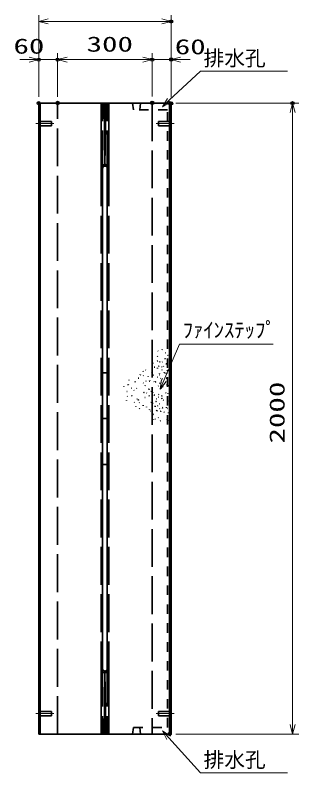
# Model space of a CAD drawing. Units: millimetres on the paper. Extents: x 15 to 1219, y 6 to 859.
# Drawn here: x 603.9 to 648.9, y 409 to 529.1 of the extents above; entities that cross this region are included whole.
import ezdxf
from ezdxf.enums import TextEntityAlignment as Align

# ---------------------------------------------------------------- set-up
doc = ezdxf.new("R2010")
doc.units = ezdxf.units.MM
doc.header["$PDMODE"] = 32
doc.header["$PDSIZE"] = 0.5
for name, pattern in [('DASHED', [7.5, 6, -1.5]), ('USER1', [18.5, 12, -1.5, 3.5, -1.5]), ('USER2', [3, 1.5, -1.5])]:
    doc.linetypes.add(name, pattern=pattern)
for name, color, linetype, lineweight in [('D-BMK（構造物基準線）', 2, 'USER1', 18), ('D-STR-DIM（寸法）', 7, 'Continuous', 13), ('D-STR-HTXT（WS-旗）', 7, 'Continuous', 13), ('D-STR-HTXT（旗上げ）', 7, 'Continuous', 13), ('D-STR（構造物WS）', 1, 'Continuous', 35), ('D-STR（構造物）', 1, 'Continuous', 35)]:
    doc.layers.add(name, color=color, linetype=linetype, lineweight=lineweight)
doc.layers.add('Defpoints_10', color=151, linetype='Continuous')
doc.styles.add('ＭＳ ゴシック', font='')
doc.styles.get('ＭＳ ゴシック').set_extended_font_data('MS Gothic')

# ---------------------------------------------------------------- blocks, each defined once
blk = doc.blocks.new('_Open30')
at = {"color": 7, "linetype": 'Continuous', "lineweight": 13}
for p, q in [((-1, 0.2679), (0, 0)), ((0, 0), (-1, -0.2679)), ((0, 0), (-1, 0))]:
    blk.add_line(p, q, dxfattribs=at)

msp = doc.modelspace()

# ---------------------------------------------------------------- linework, layer by layer
at = {"layer": 'D-BMK（構造物基準線）'}
for p, q in [((607.229, 511.933), (610.079, 511.933)), ((629.153, 511.933), (626.304, 511.933)), ((607.229, 418.433), (610.079, 418.433)), ((629.153, 418.433), (626.304, 418.433))]:
    msp.add_line(p, q, dxfattribs=at)
at = {"layer": 'D-STR-DIM（寸法）'}
for p, q in [((607.691, 523.08), (607.691, 529.13)), ((628.691, 523.11), (628.691, 529.13)), ((609.191, 528.13), (627.191, 528.13)), ((607.691, 516.183), (607.691, 523.08)), ((610.691, 516.235), (610.691, 523.08)), ((610.691, 516.183), (610.691, 523.08)), ((625.691, 516.25), (625.691, 523.08)), ((625.691, 516.22), (625.691, 523.08)), ((628.691, 516.153), (628.691, 523.08)), ((606.191, 522.08), (604.691, 522.08)), ((607.691, 522.08), (610.691, 522.08)), ((612.191, 522.08), (613.691, 522.08)), ((612.191, 522.08), (624.191, 522.08)), ((624.191, 522.08), (622.691, 522.08)), ((625.691, 522.08), (628.691, 522.08)), ((630.191, 522.08), (631.691, 522.08)), ((629.441, 515.183), (648.945, 515.183)), ((647.945, 416.683), (647.945, 513.683)), ((629.441, 415.183), (648.945, 415.183))]:
    msp.add_line(p, q, dxfattribs=at)
at = {"layer": 'D-STR-HTXT（WS-旗）'}
for points in [[(647.145, 520.229), (633.357, 520.229), (628.399, 515.64)], [(647.145, 409.034), (633.357, 409.034), (628.309, 414.567)]]:
    msp.add_lwpolyline(points, dxfattribs=at)
at = {"layer": 'D-STR-HTXT（旗上げ）'}
msp.add_lwpolyline([(644.864, 476.971), (630.034, 476.971), (627.534, 471.22)], dxfattribs=at)
msp.add_lwpolyline([(644.864, 476.971), (630.034, 476.971), (627.534, 471.22)], dxfattribs=at)
at = {"layer": 'D-STR（構造物WS）', "linetype": 'USER2'}
for p, q in [((622.709, 514.133), (622.57, 515.183)), ((628.116, 514.133), (622.709, 514.133)), ((623.841, 515.183), (623.713, 514.133)), ((628.116, 416.233), (628.116, 514.133)), ((622.57, 415.183), (622.709, 416.233)), ((622.709, 416.233), (628.116, 416.233)), ((623.841, 415.183), (623.713, 416.233))]:
    msp.add_line(p, q, dxfattribs=at)
at = {"layer": 'D-STR（構造物）'}
for p, q in [((607.691, 415.183), (607.691, 515.183)), ((607.691, 515.183), (628.691, 515.183)), ((607.941, 515.183), (607.941, 415.183)), ((617.566, 504.834), (617.566, 515.183)), ((617.566, 504.834), (617.566, 515.183)), ((618.066, 515.183), (618.191, 505.209)), ((618.316, 515.183), (618.191, 505.209)), ((618.816, 504.834), (618.816, 515.183)), ((628.441, 515.183), (628.441, 415.183)), ((628.691, 515.183), (628.691, 415.183)), ((617.816, 504.834), (617.816, 425.531)), ((618.566, 504.834), (618.566, 425.531)), ((626.573, 475.915), (626.646, 475.895)), ((626.573, 475.915), (626.646, 475.895)), ((627.199, 476.09), (627.256, 476.138)), ((627.199, 476.09), (627.256, 476.138)), ((627.256, 476.138), (627.304, 476.081)), ((627.256, 476.138), (627.304, 476.081)), ((627.774, 475.584), (627.849, 475.584)), ((627.774, 475.584), (627.849, 475.584)), ((626.459, 475.06), (626.512, 475.007)), ((626.459, 475.06), (626.512, 475.007)), ((626.512, 475.007), (626.565, 475.06)), ((626.512, 475.007), (626.565, 475.06)), ((627.758, 474.651), (627.685, 474.632)), ((627.758, 474.651), (627.685, 474.632)), ((627.738, 474.724), (627.758, 474.651)), ((627.738, 474.724), (627.758, 474.651)), ((628.122, 475.199), (628.175, 475.252)), ((628.122, 475.199), (628.175, 475.252)), ((628.175, 475.252), (628.228, 475.199)), ((628.175, 475.252), (628.228, 475.199)), ((625.805, 473.924), (625.798, 473.998)), ((625.805, 473.924), (625.798, 473.998)), ((626.093, 473.326), (626.023, 473.351)), ((626.093, 473.326), (626.023, 473.351)), ((626.552, 474.337), (626.487, 474.3)), ((626.552, 474.337), (626.487, 474.3)), ((626.506, 473.21), (626.538, 473.142)), ((626.506, 473.21), (626.538, 473.142)), ((626.723, 473.515), (626.661, 473.472)), ((626.723, 473.515), (626.661, 473.472)), ((626.723, 473.515), (626.766, 473.453)), ((626.723, 473.515), (626.766, 473.453)), ((626.939, 474.188), (626.865, 474.201)), ((626.939, 474.188), (626.865, 474.201)), ((627.156, 473.338), (627.218, 473.381)), ((627.156, 473.338), (627.218, 473.381)), ((627.218, 473.381), (627.261, 473.32)), ((627.218, 473.381), (627.261, 473.32)), ((627.278, 474.116), (627.304, 474.187)), ((627.278, 474.116), (627.304, 474.187)), ((627.487, 473.441), (627.555, 473.472)), ((627.487, 473.441), (627.555, 473.472)), ((627.875, 473.814), (627.888, 473.888)), ((627.875, 473.814), (627.888, 473.888)), ((627.888, 473.888), (627.962, 473.875)), ((627.888, 473.888), (627.962, 473.875)), ((628.07, 474.014), (628.131, 474.057)), ((628.07, 474.014), (628.131, 474.057)), ((628.131, 474.057), (628.174, 473.996)), ((628.131, 474.057), (628.174, 473.996)), ((618.816, 472.442), (617.566, 472.442)), ((618.816, 472.442), (617.566, 472.442)), ((623.787, 472.086), (623.807, 472.159)), ((623.787, 472.086), (623.807, 472.159)), ((624.26, 472.669), (624.207, 472.722)), ((624.26, 472.669), (624.207, 472.722)), ((624.235, 471.962), (624.3, 472)), ((624.235, 471.962), (624.3, 472)), ((624.26, 472.669), (624.313, 472.722)), ((624.26, 472.669), (624.313, 472.722)), ((624.676, 472.846), (624.638, 472.911)), ((624.676, 472.846), (624.638, 472.911)), ((625.641, 472.467), (625.583, 472.418)), ((625.641, 472.467), (625.583, 472.418)), ((625.826, 472.131), (625.887, 472.088)), ((625.826, 472.131), (625.887, 472.088)), ((625.887, 472.088), (625.844, 472.026)), ((625.887, 472.088), (625.844, 472.026)), ((626.833, 472.101), (626.908, 472.101)), ((626.833, 472.101), (626.908, 472.101)), ((626.852, 472.272), (626.839, 472.346)), ((626.852, 472.272), (626.839, 472.346)), ((627.265, 472.911), (627.19, 472.917)), ((627.265, 472.911), (627.19, 472.917)), ((627.609, 472.494), (627.56, 472.552)), ((627.609, 472.494), (627.56, 472.552)), ((627.72, 472.437), (627.658, 472.394)), ((627.72, 472.437), (627.658, 472.394)), ((627.763, 472.375), (627.72, 472.437)), ((627.763, 472.375), (627.72, 472.437)), ((628.011, 472.384), (627.937, 472.397)), ((628.011, 472.384), (627.937, 472.397)), ((627.998, 472.31), (628.011, 472.384)), ((627.998, 472.31), (628.011, 472.384)), ((628.002, 472.762), (628.04, 472.827)), ((628.002, 472.762), (628.04, 472.827)), ((628.04, 472.827), (628.105, 472.79)), ((628.04, 472.827), (628.105, 472.79)), ((622.035, 471.255), (621.96, 471.262)), ((622.035, 471.255), (621.96, 471.262)), ((622.999, 470.965), (623.006, 471.039)), ((622.999, 470.965), (623.006, 471.039)), ((623.478, 471.579), (623.553, 471.586)), ((623.478, 471.579), (623.553, 471.586)), ((624.254, 470.872), (624.285, 470.804)), ((624.254, 470.872), (624.285, 470.804)), ((624.743, 471.113), (624.668, 471.119)), ((624.743, 471.113), (624.668, 471.119)), ((625.051, 471.849), (625.026, 471.779)), ((625.051, 471.849), (625.026, 471.779)), ((625.302, 471.135), (625.234, 471.103)), ((625.302, 471.135), (625.234, 471.103)), ((625.302, 471.135), (625.271, 471.203)), ((625.302, 471.135), (625.271, 471.203)), ((625.99, 471.029), (625.942, 471.086)), ((625.99, 471.029), (625.942, 471.086)), ((626.242, 470.99), (626.177, 470.953)), ((626.242, 470.99), (626.177, 470.953)), ((626.205, 471.055), (626.242, 470.99)), ((626.205, 471.055), (626.242, 470.99)), ((626.469, 471.73), (626.543, 471.724)), ((626.469, 471.73), (626.543, 471.724)), ((626.846, 470.764), (626.919, 470.783)), ((626.846, 470.764), (626.919, 470.783)), ((626.919, 470.783), (626.9, 470.856)), ((626.919, 470.783), (626.9, 470.856)), ((627.077, 471.58), (627.005, 471.56)), ((627.077, 471.58), (627.005, 471.56)), ((627.239, 471.542), (627.301, 471.499)), ((627.239, 471.542), (627.301, 471.499)), ((627.301, 471.499), (627.258, 471.438)), ((627.301, 471.499), (627.258, 471.438)), ((627.921, 471.587), (627.994, 471.6)), ((627.921, 471.587), (627.994, 471.6)), ((627.994, 471.6), (628.007, 471.526)), ((627.994, 471.6), (628.007, 471.526)), ((621.194, 470.342), (621.175, 470.27)), ((621.194, 470.342), (621.175, 470.27)), ((621.877, 470.566), (621.82, 470.518)), ((621.877, 470.566), (621.82, 470.518)), ((621.926, 470.508), (621.877, 470.566)), ((621.926, 470.508), (621.877, 470.566)), ((622.47, 470.011), (622.395, 470.011)), ((622.47, 470.011), (622.395, 470.011)), ((622.849, 469.627), (622.796, 469.68)), ((622.849, 469.627), (622.796, 469.68)), ((623.218, 469.928), (623.249, 469.996)), ((623.218, 469.928), (623.249, 469.996)), ((624.528, 470.375), (624.586, 470.423)), ((624.528, 470.375), (624.586, 470.423)), ((624.586, 470.423), (624.634, 470.366)), ((624.586, 470.423), (624.634, 470.366)), ((625.104, 469.869), (625.179, 469.869)), ((625.104, 469.869), (625.179, 469.869)), ((625.179, 469.869), (625.179, 469.794)), ((625.179, 469.869), (625.179, 469.794)), ((626.683, 470.383), (626.645, 470.318)), ((626.683, 470.383), (626.645, 470.318)), ((627.106, 470.027), (627.093, 469.953)), ((627.106, 470.027), (627.093, 469.953)), ((627.36, 470.216), (627.299, 470.173)), ((627.36, 470.216), (627.299, 470.173)), ((627.36, 470.216), (627.403, 470.155)), ((627.36, 470.216), (627.403, 470.155)), ((628.05, 470.532), (627.976, 470.519)), ((628.05, 470.532), (627.976, 470.519)), ((628.063, 470.458), (628.05, 470.532)), ((628.063, 470.458), (628.05, 470.532)), ((628.292, 470.361), (628.231, 470.404)), ((628.292, 470.361), (628.231, 470.404)), ((628.249, 470.3), (628.292, 470.361)), ((628.249, 470.3), (628.292, 470.361)), ((621.647, 469.466), (621.722, 469.466)), ((621.647, 469.466), (621.722, 469.466)), ((621.751, 468.749), (621.693, 468.7)), ((621.751, 468.749), (621.693, 468.7)), ((622.415, 468.76), (622.48, 468.798)), ((622.415, 468.76), (622.48, 468.798)), ((622.48, 468.798), (622.443, 468.863)), ((622.48, 468.798), (622.443, 468.863)), ((624.355, 469.323), (624.355, 469.248)), ((624.43, 469.323), (624.355, 469.323)), ((624.355, 469.323), (624.355, 469.248)), ((624.43, 469.323), (624.355, 469.323)), ((624.492, 468.553), (624.562, 468.527)), ((624.492, 468.553), (624.562, 468.527)), ((624.823, 469.196), (624.804, 469.269)), ((624.823, 469.196), (624.804, 469.269)), ((625.206, 468.804), (625.138, 468.772)), ((625.206, 468.804), (625.138, 468.772)), ((625.238, 468.736), (625.206, 468.804)), ((625.238, 468.736), (625.206, 468.804)), ((625.504, 469.537), (625.451, 469.484)), ((625.504, 469.537), (625.451, 469.484)), ((625.783, 469.302), (625.726, 469.254)), ((625.783, 469.302), (625.726, 469.254)), ((625.783, 469.302), (625.832, 469.244)), ((625.783, 469.302), (625.832, 469.244)), ((625.969, 468.966), (626.03, 468.923)), ((625.969, 468.966), (626.03, 468.923)), ((626.03, 468.923), (625.987, 468.862)), ((626.03, 468.923), (625.987, 468.862)), ((626.686, 468.559), (626.611, 468.565)), ((626.686, 468.559), (626.611, 468.565)), ((626.673, 468.973), (626.731, 469.022)), ((626.673, 468.973), (626.731, 469.022)), ((626.731, 469.022), (626.682, 469.079)), ((626.731, 469.022), (626.682, 469.079)), ((627.22, 468.415), (627.147, 468.395)), ((627.22, 468.415), (627.147, 468.395)), ((627.24, 468.788), (627.167, 468.808)), ((627.24, 468.788), (627.167, 468.808)), ((627.22, 468.716), (627.24, 468.788)), ((627.22, 468.716), (627.24, 468.788)), ((627.239, 468.342), (627.22, 468.415)), ((627.239, 468.342), (627.22, 468.415)), ((627.801, 469.229), (627.862, 469.272)), ((627.801, 469.229), (627.862, 469.272)), ((627.862, 469.272), (627.905, 469.211)), ((627.862, 469.272), (627.905, 469.211)), ((628.154, 469.22), (628.141, 469.146)), ((628.154, 469.22), (628.141, 469.146)), ((621.611, 468.11), (621.592, 468.038)), ((621.611, 468.11), (621.592, 468.038)), ((622.856, 467.801), (622.831, 467.73)), ((622.856, 467.801), (622.831, 467.73)), ((623.31, 468.265), (623.291, 468.337)), ((623.31, 468.265), (623.291, 468.337)), ((623.494, 468.177), (623.429, 468.14)), ((623.494, 468.177), (623.429, 468.14)), ((623.494, 468.177), (623.532, 468.112)), ((623.494, 468.177), (623.532, 468.112)), ((623.618, 467.708), (623.671, 467.761)), ((623.618, 467.708), (623.671, 467.761)), ((624.235, 467.216), (624.254, 467.289)), ((624.235, 467.216), (624.254, 467.289)), ((625.536, 467.787), (625.468, 467.755)), ((625.536, 467.787), (625.468, 467.755)), ((625.568, 467.719), (625.536, 467.787)), ((625.568, 467.719), (625.536, 467.787)), ((625.814, 467.685), (625.789, 467.614)), ((625.814, 467.685), (625.789, 467.614)), ((626.309, 467.887), (626.236, 467.868)), ((626.309, 467.887), (626.236, 467.868)), ((626.364, 468.336), (626.289, 468.336)), ((626.364, 468.336), (626.289, 468.336)), ((626.29, 467.96), (626.309, 467.887)), ((626.29, 467.96), (626.309, 467.887)), ((626.577, 467.187), (626.524, 467.24)), ((626.577, 467.187), (626.524, 467.24)), ((626.524, 467.134), (626.577, 467.187)), ((626.524, 467.134), (626.577, 467.187)), ((626.834, 467.512), (626.909, 467.512)), ((626.834, 467.512), (626.909, 467.512)), ((627.406, 468.057), (627.463, 468.105)), ((627.406, 468.057), (627.463, 468.105)), ((627.463, 468.105), (627.415, 468.163)), ((627.463, 468.105), (627.415, 468.163)), ((628.159, 468.023), (628.153, 467.948)), ((628.159, 468.023), (628.153, 467.948)), ((623.075, 467.154), (623.107, 467.086)), ((623.075, 467.154), (623.107, 467.086)), ((623.598, 466.73), (623.656, 466.778)), ((623.598, 466.73), (623.656, 466.778)), ((623.656, 466.778), (623.704, 466.721)), ((623.656, 466.778), (623.704, 466.721)), ((624.755, 467.054), (624.761, 466.98)), ((624.755, 467.054), (624.761, 466.98)), ((625.28, 466.682), (625.28, 466.607)), ((625.28, 466.682), (625.28, 466.607)), ((625.396, 466.39), (625.343, 466.337)), ((625.396, 466.39), (625.343, 466.337)), ((626.156, 467.135), (626.084, 467.154)), ((626.156, 467.135), (626.084, 467.154)), ((626.137, 467.062), (626.156, 467.135)), ((626.137, 467.062), (626.156, 467.135)), ((626.38, 466.452), (626.322, 466.404)), ((626.38, 466.452), (626.322, 466.404)), ((626.38, 466.452), (626.332, 466.509)), ((626.38, 466.452), (626.332, 466.509)), ((626.47, 466.377), (626.47, 466.452)), ((626.47, 466.377), (626.47, 466.452)), ((626.894, 466.733), (626.826, 466.765)), ((626.894, 466.733), (626.826, 466.765)), ((627.001, 466.376), (627.076, 466.369)), ((627.001, 466.376), (627.076, 466.369)), ((627.076, 466.369), (627.069, 466.295)), ((627.076, 466.369), (627.069, 466.295)), ((627.346, 466.904), (627.274, 466.924)), ((627.346, 466.904), (627.274, 466.924)), ((627.346, 466.904), (627.327, 466.832)), ((627.346, 466.904), (627.327, 466.832)), ((627.569, 466.221), (627.512, 466.173)), ((627.569, 466.221), (627.512, 466.173)), ((627.521, 466.279), (627.569, 466.221)), ((627.521, 466.279), (627.569, 466.221)), ((627.93, 466.902), (627.937, 466.977)), ((627.93, 466.902), (627.937, 466.977)), ((628.127, 466.749), (628.078, 466.807)), ((628.127, 466.749), (628.078, 466.807)), ((628.259, 466.064), (628.265, 466.139)), ((628.259, 466.064), (628.265, 466.139)), ((617.816, 465.183), (618.566, 465.183)), ((617.816, 465.183), (618.566, 465.183)), ((625.826, 465.859), (625.751, 465.859)), ((625.826, 465.859), (625.751, 465.859)), ((625.81, 465.08), (625.778, 465.012)), ((625.81, 465.08), (625.778, 465.012)), ((625.826, 465.934), (625.826, 465.859)), ((625.826, 465.934), (625.826, 465.859)), ((626.175, 465.096), (626.122, 465.15)), ((626.175, 465.096), (626.122, 465.15)), ((626.122, 465.043), (626.175, 465.096)), ((626.122, 465.043), (626.175, 465.096)), ((626.63, 465.356), (626.683, 465.303)), ((626.63, 465.356), (626.683, 465.303)), ((626.932, 464.881), (627, 464.849)), ((626.932, 464.881), (627, 464.849)), ((627, 464.849), (626.968, 464.781)), ((627, 464.849), (626.968, 464.781)), ((628.036, 465.018), (628.043, 465.093)), ((628.036, 465.018), (628.043, 465.093)), ((628.175, 464.817), (628.233, 464.865)), ((628.175, 464.817), (628.233, 464.865)), ((628.233, 464.865), (628.184, 464.923)), ((628.233, 464.865), (628.184, 464.923)), ((617.566, 457.924), (618.816, 457.924)), ((617.566, 457.924), (618.816, 457.924)), ((617.566, 425.531), (617.566, 415.183)), ((618.066, 415.183), (618.191, 425.156)), ((618.066, 415.183), (618.191, 425.156)), ((618.316, 415.183), (618.191, 425.156)), ((618.316, 415.183), (618.191, 425.156)), ((618.816, 425.531), (618.816, 415.183)), ((628.691, 415.183), (607.691, 415.183))]:
    msp.add_line(p, q, dxfattribs=at)
at = {"layer": 'D-STR（構造物）', "linetype": 'DASHED'}
for p, q in [((610.691, 415.183), (610.691, 515.183)), ((617.816, 504.834), (617.816, 515.183)), ((618.566, 504.834), (618.566, 515.183)), ((625.691, 515.183), (625.691, 415.183)), ((607.691, 512.283), (609.691, 512.283)), ((609.691, 511.583), (609.691, 512.283)), ((626.691, 511.583), (626.691, 512.283)), ((628.691, 512.283), (626.691, 512.283)), ((607.691, 511.583), (609.691, 511.583)), ((628.691, 511.583), (626.691, 511.583)), ((617.566, 504.834), (617.566, 425.531)), ((618.816, 504.834), (618.816, 425.531)), ((617.816, 425.531), (617.816, 415.183)), ((618.566, 425.531), (618.566, 415.183)), ((607.691, 418.783), (609.691, 418.783)), ((607.691, 418.083), (609.691, 418.083)), ((609.691, 418.783), (609.691, 418.083)), ((628.691, 418.783), (626.691, 418.783)), ((626.691, 418.783), (626.691, 418.083)), ((628.691, 418.083), (626.691, 418.083))]:
    msp.add_line(p, q, dxfattribs=at)
for centre, start, end in [((618.191, 504.834), 0, 180), ((618.191, 425.531), 180, 0)]:
    msp.add_arc(centre, 0.625, start, end, dxfattribs=at)
at = {"layer": 'D-STR（構造物）'}
for centre, start, end in [((618.191, 504.834), 0, 180), ((618.191, 425.531), 180, 0)]:
    msp.add_arc(centre, 0.375, start, end, dxfattribs=at)
at = {"layer": 'Defpoints_10'}
for p in [(628.691, 528.13), (607.691, 522.08), (610.691, 522.08), (625.691, 522.08), (628.691, 522.11), (628.691, 522.08), (607.691, 515.183), (610.691, 515.235), (610.691, 515.183), (625.691, 515.25), (625.691, 515.22), (628.441, 515.183), (628.691, 515.153), (647.945, 515.183), (628.441, 415.183)]:
    msp.add_point(p, dxfattribs=at)

# ---------------------------------------------------------------- block references
at = {"layer": 'D-STR-DIM（寸法）', "xscale": 1.5, "yscale": 1.5}
for p, rotation in [((607.691, 528.13), 180), ((610.691, 522.08), 180), ((610.691, 522.08), 180), ((628.691, 522.08), 180), ((647.945, 515.183), 90), ((647.945, 415.183), 270)]:
    msp.add_blockref('_Open30', p, dxfattribs=dict(at, rotation=rotation))
for p in [(628.691, 528.13), (607.691, 522.08), (625.691, 522.08), (625.691, 522.08)]:
    msp.add_blockref('_Open30', p, dxfattribs=at)
at = {"layer": 'D-STR-HTXT（WS-旗）', "xscale": 1.5, "yscale": 1.5}
for p, rotation in [((627.298, 514.621), 222.78711), ((627.298, 415.675), 132.37661)]:
    msp.add_blockref('_Open30', p, dxfattribs=dict(at, rotation=rotation))
at = {"layer": 'D-STR-HTXT（旗上げ）', "xscale": 1.5, "yscale": 1.5, "rotation": 246.50838}
msp.add_blockref('_Open30', (626.937, 469.845), dxfattribs=at)
msp.add_blockref('_Open30', (626.937, 469.845), dxfattribs=at)

# ---------------------------------------------------------------- texts
at = {"layer": 'D-STR-DIM（寸法）', "style": 'ＭＳ ゴシック', "width": 1.5}
for s, p in [('60', (603.677, 522.298)), ('300', (615.274, 522.617)), ('60', (629.261, 522.203))]:
    msp.add_text(s, height=2.405, dxfattribs=at).set_placement(p, align=Align.BOTTOM_LEFT)
msp.add_text('2000', height=2.405, rotation=90, dxfattribs=at).set_placement((647.407, 461.225), align=Align.BOTTOM_LEFT)
at = {"layer": 'D-STR-HTXT（WS-旗）', "style": 'ＭＳ ゴシック'}
for p in [(633.837, 520.381), (633.837, 409.186)]:
    msp.add_text('排水孔', height=2.405, dxfattribs=at).set_placement(p, align=Align.BOTTOM_LEFT)
at = {"layer": 'D-STR-HTXT（旗上げ）', "style": 'ＭＳ ゴシック'}
msp.add_text('ﾌｧｲﾝｽﾃｯﾌﾟ', height=2.405, dxfattribs=at).set_placement((630.513, 477.295), align=Align.BOTTOM_LEFT)
msp.add_text('ﾌｧｲﾝｽﾃｯﾌﾟ', height=2.405, dxfattribs=at).set_placement((630.513, 477.295), align=Align.BOTTOM_LEFT)

doc.saveas('drawing.dxf')
